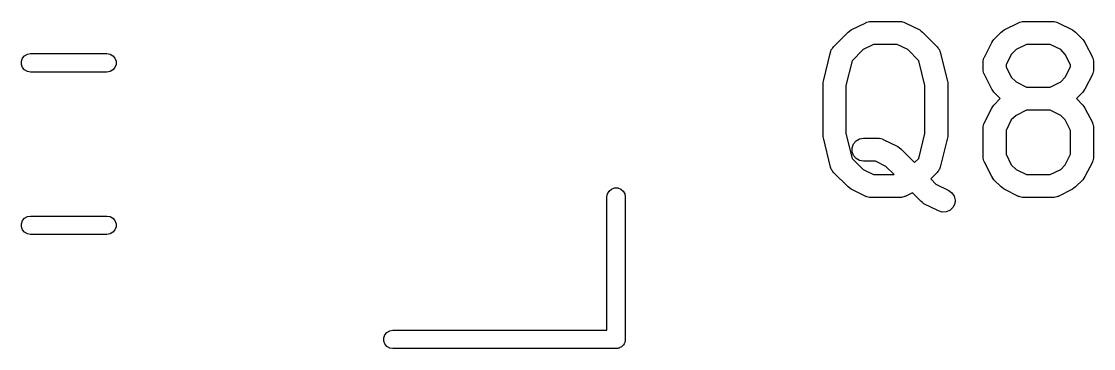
# Model space of a CAD drawing. Extents: x 83.4 to 168.1, y -157.3 to -85.4.
# Drawn here: x 137.89 to 144.9, y -115.25 to -113.11 of the extents above; entities that cross this region are included whole.
import ezdxf

# ---------------------------------------------------------------- set-up
doc = ezdxf.new("R2010")
doc.units = 0
doc.header["$MEASUREMENT"] = 0
doc.layers.add('BLACK', color=7, linetype='CONTINUOUS')

msp = doc.modelspace()

# ---------------------------------------------------------------- linework, layer by layer
at = {"layer": 'Black'}
for p, q in [((143.314, -113.166), (143.409, -113.119)), ((143.409, -113.119), (143.413, -113.118)), ((143.413, -113.118), (143.417, -113.115)), ((143.417, -113.115), (143.426, -113.114)), ((143.426, -113.114), (143.434, -113.111)), ((143.434, -113.111), (143.438, -113.112)), ((143.438, -113.112), (143.443, -113.111)), ((143.443, -113.111), (143.633, -113.111)), ((143.633, -113.111), (143.637, -113.112)), ((143.637, -113.112), (143.642, -113.111)), ((143.642, -113.111), (143.65, -113.114)), ((143.65, -113.114), (143.659, -113.115)), ((143.659, -113.115), (143.663, -113.118)), ((143.663, -113.118), (143.667, -113.119)), ((143.667, -113.119), (143.762, -113.166)), ((144.314, -113.166), (144.409, -113.119)), ((144.409, -113.119), (144.413, -113.118)), ((144.413, -113.118), (144.417, -113.115)), ((144.417, -113.115), (144.426, -113.114)), ((144.426, -113.114), (144.434, -113.111)), ((144.434, -113.111), (144.438, -113.112)), ((144.438, -113.112), (144.443, -113.111)), ((144.443, -113.111), (144.633, -113.111)), ((144.633, -113.111), (144.637, -113.112)), ((144.637, -113.112), (144.642, -113.111)), ((144.642, -113.111), (144.65, -113.114)), ((144.65, -113.114), (144.659, -113.115)), ((144.659, -113.115), (144.663, -113.118)), ((144.663, -113.118), (144.667, -113.119)), ((144.667, -113.119), (144.762, -113.166)), ((143.199, -113.276), (143.294, -113.18)), ((143.294, -113.18), (143.304, -113.174)), ((143.304, -113.174), (143.314, -113.166)), ((143.762, -113.166), (143.772, -113.174)), ((143.772, -113.174), (143.781, -113.18)), ((143.781, -113.18), (143.877, -113.276)), ((144.247, -113.228), (144.294, -113.18)), ((144.294, -113.18), (144.304, -113.174)), ((144.304, -113.174), (144.314, -113.166)), ((144.762, -113.166), (144.772, -113.174)), ((144.772, -113.174), (144.781, -113.18)), ((144.781, -113.18), (144.829, -113.228)), ((143.182, -113.304), (143.184, -113.297)), ((143.184, -113.297), (143.188, -113.292)), ((143.188, -113.292), (143.19, -113.287)), ((143.19, -113.287), (143.195, -113.282)), ((143.195, -113.282), (143.199, -113.276)), ((143.392, -113.295), (143.32, -113.367)), ((143.46, -113.261), (143.392, -113.295)), ((143.615, -113.261), (143.46, -113.261)), ((143.684, -113.295), (143.615, -113.261)), ((143.756, -113.367), (143.684, -113.295)), ((143.877, -113.276), (143.881, -113.282)), ((143.881, -113.282), (143.886, -113.287)), ((143.886, -113.287), (143.888, -113.292)), ((143.888, -113.292), (143.892, -113.297)), ((143.892, -113.297), (143.893, -113.304)), ((144.185, -113.343), (144.233, -113.248)), ((144.233, -113.248), (144.24, -113.238)), ((144.24, -113.238), (144.247, -113.228)), ((144.392, -113.295), (144.361, -113.326)), ((144.46, -113.261), (144.392, -113.295)), ((144.615, -113.261), (144.46, -113.261)), ((144.684, -113.295), (144.615, -113.261)), ((144.714, -113.326), (144.684, -113.295)), ((144.829, -113.228), (144.836, -113.238)), ((144.836, -113.238), (144.843, -113.248)), ((144.843, -113.248), (144.891, -113.343)), ((137.888, -113.371), (137.896, -113.351)), ((137.896, -113.351), (137.909, -113.335)), ((137.909, -113.335), (137.927, -113.325)), ((137.927, -113.325), (137.947, -113.321)), ((137.947, -113.321), (138.447, -113.321)), ((138.447, -113.321), (138.468, -113.325)), ((138.468, -113.325), (138.486, -113.335)), ((138.486, -113.335), (138.499, -113.351)), ((138.499, -113.351), (138.507, -113.371)), ((143.132, -113.501), (143.179, -113.311)), ((143.179, -113.311), (143.182, -113.304)), ((143.32, -113.367), (143.28, -113.528)), ((143.796, -113.528), (143.756, -113.367)), ((143.893, -113.304), (143.896, -113.311)), ((143.896, -113.311), (143.944, -113.501)), ((144.178, -113.368), (144.18, -113.359)), ((144.18, -113.359), (144.182, -113.351)), ((144.182, -113.351), (144.184, -113.347)), ((144.184, -113.347), (144.185, -113.343)), ((144.361, -113.326), (144.327, -113.394)), ((144.749, -113.394), (144.714, -113.326)), ((144.891, -113.343), (144.892, -113.347)), ((144.892, -113.347), (144.894, -113.351)), ((144.894, -113.351), (144.896, -113.359)), ((144.896, -113.359), (144.898, -113.368)), ((137.888, -113.392), (137.888, -113.371)), ((137.896, -113.411), (137.888, -113.392)), ((137.909, -113.427), (137.896, -113.411)), ((137.927, -113.438), (137.909, -113.427)), ((138.486, -113.427), (138.468, -113.438)), ((138.499, -113.411), (138.486, -113.427)), ((138.507, -113.392), (138.499, -113.411)), ((138.507, -113.371), (138.507, -113.392)), ((144.177, -113.376), (144.178, -113.372)), ((144.177, -113.424), (144.177, -113.376)), ((144.178, -113.428), (144.177, -113.424)), ((144.178, -113.372), (144.178, -113.368)), ((144.178, -113.433), (144.178, -113.428)), ((144.18, -113.441), (144.178, -113.433)), ((144.327, -113.394), (144.327, -113.406)), ((144.327, -113.406), (144.361, -113.475)), ((144.714, -113.475), (144.749, -113.406)), ((144.749, -113.406), (144.749, -113.394)), ((144.898, -113.433), (144.896, -113.441)), ((144.898, -113.368), (144.898, -113.372)), ((144.898, -113.372), (144.899, -113.376)), ((144.899, -113.424), (144.898, -113.428)), ((144.898, -113.428), (144.898, -113.433)), ((144.899, -113.376), (144.899, -113.424)), ((137.947, -113.441), (137.927, -113.438)), ((138.447, -113.441), (137.947, -113.441)), ((138.468, -113.438), (138.447, -113.441)), ((143.131, -113.51), (143.132, -113.501)), ((143.944, -113.501), (143.945, -113.51)), ((144.182, -113.45), (144.18, -113.441)), ((144.184, -113.453), (144.182, -113.45)), ((144.185, -113.458), (144.184, -113.453)), ((144.233, -113.553), (144.185, -113.458)), ((144.361, -113.475), (144.392, -113.505)), ((144.392, -113.505), (144.46, -113.539)), ((144.615, -113.539), (144.684, -113.505)), ((144.684, -113.505), (144.714, -113.475)), ((144.891, -113.458), (144.843, -113.553)), ((144.892, -113.453), (144.891, -113.458)), ((144.894, -113.45), (144.892, -113.453)), ((144.896, -113.441), (144.894, -113.45)), ((143.13, -113.519), (143.131, -113.51)), ((143.13, -113.853), (143.13, -113.519)), ((143.28, -113.528), (143.28, -113.843)), ((143.796, -113.843), (143.796, -113.528)), ((143.945, -113.51), (143.946, -113.519)), ((143.946, -113.519), (143.946, -113.853)), ((144.24, -113.562), (144.233, -113.553)), ((144.247, -113.572), (144.24, -113.562)), ((144.289, -113.614), (144.247, -113.572)), ((144.46, -113.539), (144.615, -113.539)), ((144.829, -113.572), (144.787, -113.614)), ((144.836, -113.562), (144.829, -113.572)), ((144.843, -113.553), (144.836, -113.562)), ((144.247, -113.657), (144.289, -113.614)), ((144.787, -113.614), (144.829, -113.657)), ((144.185, -113.771), (144.233, -113.676)), ((144.233, -113.676), (144.24, -113.666)), ((144.24, -113.666), (144.247, -113.657)), ((144.46, -113.689), (144.392, -113.724)), ((144.615, -113.689), (144.46, -113.689)), ((144.684, -113.724), (144.615, -113.689)), ((144.829, -113.657), (144.836, -113.666)), ((144.836, -113.666), (144.843, -113.676)), ((144.843, -113.676), (144.891, -113.771)), ((144.178, -113.796), (144.18, -113.788)), ((144.18, -113.788), (144.182, -113.779)), ((144.182, -113.779), (144.184, -113.776)), ((144.184, -113.776), (144.185, -113.771)), ((144.361, -113.754), (144.327, -113.823)), ((144.392, -113.724), (144.361, -113.754)), ((144.714, -113.754), (144.684, -113.724)), ((144.749, -113.823), (144.714, -113.754)), ((144.891, -113.771), (144.892, -113.776)), ((144.892, -113.776), (144.894, -113.779)), ((144.894, -113.779), (144.896, -113.788)), ((144.896, -113.788), (144.898, -113.796)), ((143.131, -113.862), (143.13, -113.853)), ((143.28, -113.843), (143.32, -114.005)), ((143.756, -114.005), (143.796, -113.843)), ((143.946, -113.853), (143.945, -113.862)), ((144.177, -113.805), (144.178, -113.801)), ((144.177, -113.995), (144.177, -113.805)), ((144.178, -113.801), (144.178, -113.796)), ((144.327, -113.823), (144.327, -113.978)), ((144.749, -113.978), (144.749, -113.823)), ((144.898, -113.796), (144.898, -113.801)), ((144.898, -113.801), (144.899, -113.805)), ((144.899, -113.805), (144.899, -113.995)), ((143.132, -113.871), (143.131, -113.862)), ((143.179, -114.061), (143.132, -113.871)), ((143.321, -113.935), (143.33, -113.91)), ((143.33, -113.91), (143.347, -113.89)), ((143.347, -113.89), (143.369, -113.877)), ((143.369, -113.877), (143.395, -113.873)), ((143.395, -113.873), (143.49, -113.873)), ((143.49, -113.873), (143.495, -113.874)), ((143.495, -113.874), (143.499, -113.873)), ((143.499, -113.873), (143.507, -113.876)), ((143.507, -113.876), (143.516, -113.877)), ((143.516, -113.877), (143.52, -113.879)), ((143.52, -113.879), (143.524, -113.881)), ((143.524, -113.881), (143.619, -113.928)), ((143.619, -113.928), (143.629, -113.935)), ((143.944, -113.871), (143.896, -114.061)), ((143.945, -113.862), (143.944, -113.871)), ((143.321, -113.961), (143.321, -113.935)), ((143.33, -113.985), (143.321, -113.961)), ((143.347, -114.005), (143.33, -113.985)), ((143.629, -113.935), (143.639, -113.942)), ((143.639, -113.942), (143.728, -114.032)), ((144.178, -114), (144.177, -113.995)), ((144.327, -113.978), (144.361, -114.046)), ((144.714, -114.046), (144.749, -113.978)), ((144.899, -113.995), (144.898, -114)), ((143.182, -114.068), (143.179, -114.061)), ((143.184, -114.075), (143.182, -114.068)), ((143.32, -114.005), (143.392, -114.077)), ((143.369, -114.018), (143.347, -114.005)), ((143.395, -114.023), (143.369, -114.018)), ((143.473, -114.023), (143.395, -114.023)), ((143.541, -114.057), (143.473, -114.023)), ((143.595, -114.111), (143.541, -114.057)), ((143.728, -114.032), (143.756, -114.005)), ((143.893, -114.068), (143.892, -114.075)), ((143.896, -114.061), (143.893, -114.068)), ((144.178, -114.004), (144.178, -114)), ((144.18, -114.012), (144.178, -114.004)), ((144.182, -114.021), (144.18, -114.012)), ((144.184, -114.025), (144.182, -114.021)), ((144.185, -114.029), (144.184, -114.025)), ((144.233, -114.124), (144.185, -114.029)), ((144.361, -114.046), (144.392, -114.077)), ((144.684, -114.077), (144.714, -114.046)), ((144.891, -114.029), (144.843, -114.124)), ((144.892, -114.025), (144.891, -114.029)), ((144.894, -114.021), (144.892, -114.025)), ((144.896, -114.012), (144.894, -114.021)), ((144.898, -114.004), (144.896, -114.012)), ((144.898, -114), (144.898, -114.004)), ((143.188, -114.08), (143.184, -114.075)), ((143.19, -114.085), (143.188, -114.08)), ((143.195, -114.09), (143.19, -114.085)), ((143.199, -114.096), (143.195, -114.09)), ((143.294, -114.191), (143.199, -114.096)), ((143.392, -114.077), (143.46, -114.111)), ((143.46, -114.111), (143.595, -114.111)), ((143.877, -114.096), (143.834, -114.138)), ((143.834, -114.138), (143.868, -114.172)), ((143.881, -114.09), (143.877, -114.096)), ((143.886, -114.085), (143.881, -114.09)), ((143.888, -114.08), (143.886, -114.085)), ((143.892, -114.075), (143.888, -114.08)), ((144.24, -114.134), (144.233, -114.124)), ((144.247, -114.144), (144.24, -114.134)), ((144.392, -114.077), (144.46, -114.111)), ((144.46, -114.111), (144.615, -114.111)), ((144.615, -114.111), (144.684, -114.077)), ((144.836, -114.134), (144.829, -114.144)), ((144.843, -114.124), (144.836, -114.134)), ((141.731, -114.218), (141.747, -114.205)), ((141.747, -114.205), (141.766, -114.197)), ((141.766, -114.197), (141.787, -114.197)), ((141.787, -114.197), (141.807, -114.205)), ((141.807, -114.205), (141.823, -114.218)), ((143.304, -114.198), (143.294, -114.191)), ((143.314, -114.205), (143.304, -114.198)), ((143.409, -114.253), (143.314, -114.205)), ((143.868, -114.172), (143.952, -114.214)), ((144.294, -114.191), (144.247, -114.144)), ((144.304, -114.198), (144.294, -114.191)), ((144.314, -114.205), (144.304, -114.198)), ((144.409, -114.253), (144.314, -114.205)), ((144.762, -114.205), (144.667, -114.253)), ((144.772, -114.198), (144.762, -114.205)), ((144.781, -114.191), (144.772, -114.198)), ((144.829, -114.144), (144.781, -114.191)), ((141.717, -114.256), (141.721, -114.236)), ((141.717, -115.126), (141.717, -114.256)), ((141.721, -114.236), (141.731, -114.218)), ((141.823, -114.218), (141.833, -114.236)), ((141.833, -114.236), (141.837, -114.256)), ((141.837, -114.256), (141.837, -115.186)), ((143.413, -114.254), (143.409, -114.253)), ((143.417, -114.256), (143.413, -114.254)), ((143.426, -114.258), (143.417, -114.256)), ((143.434, -114.26), (143.426, -114.258)), ((143.438, -114.26), (143.434, -114.26)), ((143.443, -114.261), (143.438, -114.26)), ((143.633, -114.261), (143.443, -114.261)), ((143.637, -114.26), (143.633, -114.261)), ((143.642, -114.26), (143.637, -114.26)), ((143.65, -114.258), (143.642, -114.26)), ((143.659, -114.256), (143.65, -114.258)), ((143.663, -114.254), (143.659, -114.256)), ((143.667, -114.253), (143.663, -114.254)), ((143.714, -114.23), (143.667, -114.253)), ((143.771, -114.287), (143.714, -114.23)), ((143.952, -114.214), (143.973, -114.23)), ((143.973, -114.23), (143.988, -114.251)), ((143.988, -114.251), (143.994, -114.277)), ((143.994, -114.277), (143.991, -114.302)), ((144.413, -114.254), (144.409, -114.253)), ((144.417, -114.256), (144.413, -114.254)), ((144.426, -114.258), (144.417, -114.256)), ((144.434, -114.26), (144.426, -114.258)), ((144.438, -114.26), (144.434, -114.26)), ((144.443, -114.261), (144.438, -114.26)), ((144.633, -114.261), (144.443, -114.261)), ((144.637, -114.26), (144.633, -114.261)), ((144.642, -114.26), (144.637, -114.26)), ((144.65, -114.258), (144.642, -114.26)), ((144.659, -114.256), (144.65, -114.258)), ((144.663, -114.254), (144.659, -114.256)), ((144.667, -114.253), (144.663, -114.254)), ((143.78, -114.293), (143.771, -114.287)), ((143.79, -114.301), (143.78, -114.293)), ((143.885, -114.348), (143.79, -114.301)), ((143.91, -114.356), (143.885, -114.348)), ((143.96, -114.344), (143.936, -114.354)), ((143.979, -114.326), (143.96, -114.344)), ((143.991, -114.302), (143.979, -114.326)), ((137.888, -114.431), (137.896, -114.411)), ((137.896, -114.411), (137.909, -114.395)), ((137.909, -114.395), (137.927, -114.385)), ((137.927, -114.385), (137.947, -114.381)), ((137.947, -114.381), (138.447, -114.381)), ((138.447, -114.381), (138.468, -114.385)), ((138.468, -114.385), (138.486, -114.395)), ((138.486, -114.395), (138.499, -114.411)), ((138.499, -114.411), (138.507, -114.431)), ((143.936, -114.354), (143.91, -114.356)), ((137.888, -114.452), (137.888, -114.431)), ((137.896, -114.471), (137.888, -114.452)), ((137.909, -114.487), (137.896, -114.471)), ((137.927, -114.498), (137.909, -114.487)), ((138.486, -114.487), (138.468, -114.498)), ((138.499, -114.471), (138.486, -114.487)), ((138.507, -114.452), (138.499, -114.471)), ((138.507, -114.431), (138.507, -114.452)), ((137.947, -114.501), (137.927, -114.498)), ((138.447, -114.501), (137.947, -114.501)), ((138.468, -114.498), (138.447, -114.501)), ((140.258, -115.176), (140.265, -115.156)), ((140.258, -115.197), (140.258, -115.176)), ((140.265, -115.156), (140.278, -115.141)), ((140.278, -115.141), (140.296, -115.13)), ((140.296, -115.13), (140.317, -115.126)), ((140.317, -115.126), (141.717, -115.126)), ((141.837, -115.186), (141.836, -115.192)), ((140.265, -115.216), (140.258, -115.197)), ((140.278, -115.232), (140.265, -115.216)), ((140.296, -115.243), (140.278, -115.232)), ((140.317, -115.246), (140.296, -115.243)), ((141.777, -115.246), (140.317, -115.246)), ((141.782, -115.246), (141.777, -115.246)), ((141.787, -115.246), (141.782, -115.246)), ((141.792, -115.244), (141.787, -115.246)), ((141.797, -115.243), (141.792, -115.244)), ((141.802, -115.24), (141.797, -115.243)), ((141.807, -115.238), (141.802, -115.24)), ((141.811, -115.235), (141.807, -115.238)), ((141.815, -115.232), (141.811, -115.235)), ((141.819, -115.228), (141.815, -115.232)), ((141.823, -115.225), (141.819, -115.228)), ((141.825, -115.221), (141.823, -115.225)), ((141.829, -115.216), (141.825, -115.221)), ((141.831, -115.212), (141.829, -115.216)), ((141.833, -115.207), (141.831, -115.212)), ((141.834, -115.202), (141.833, -115.207)), ((141.836, -115.197), (141.834, -115.202)), ((141.836, -115.192), (141.836, -115.197))]:
    msp.add_line(p, q, dxfattribs=at)

doc.saveas('drawing.dxf')
